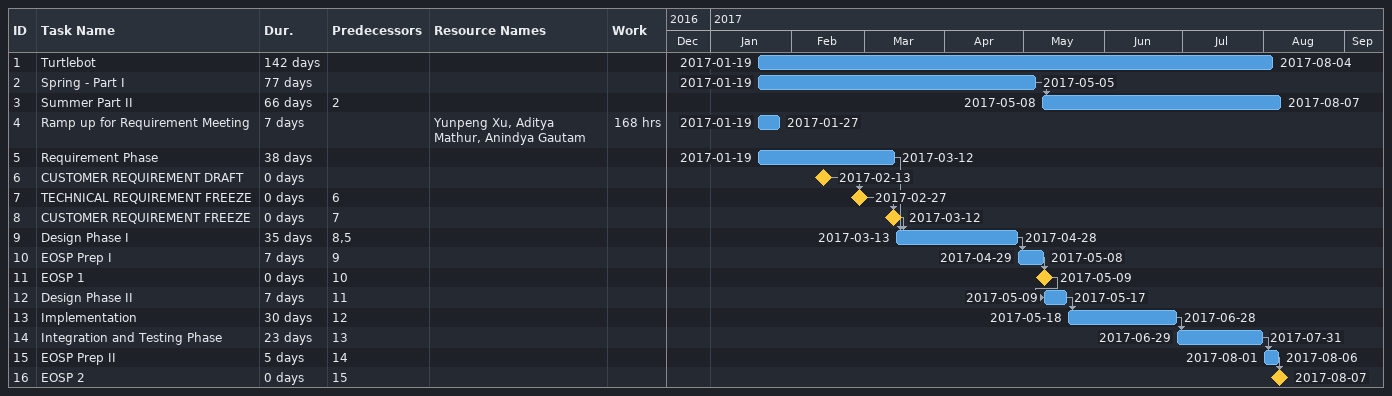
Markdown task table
| ID | Task | Duration | Start | Finish | Predecessors | Resources | Work (h) |
|---|---|---|---|---|---|---|---|
| 1 | Turtlebot | 142d | 2017-01-19 | 2017-08-04 |  |  |  |
| 2 | Spring - Part I | 77d | 2017-01-19 | 2017-05-05 |  |  |  |
| 3 | Summer Part II | 66d | 2017-05-08 | 2017-08-07 | 2 |  |  |
| 4 | Ramp up for Requirement Meeting | 7d | 2017-01-19 | 2017-01-27 |  | Yunpeng Xu, Aditya Mathur, Anindya Gautam | 168 |
| 5 | Requirement Phase | 38d | 2017-01-19 | 2017-03-12 |  |  |  |
| 6 | CUSTOMER REQUIREMENT DRAFT | 0d | 2017-02-13 | 2017-02-13 |  |  |  |
| 7 | TECHNICAL REQUIREMENT FREEZE | 0d | 2017-02-27 | 2017-02-27 | 6 |  |  |
| 8 | CUSTOMER REQUIREMENT FREEZE | 0d | 2017-03-12 | 2017-03-12 | 7 |  |  |
| 9 | Design Phase I | 35d | 2017-03-13 | 2017-04-28 | 8, 5 |  |  |
| 10 | EOSP Prep I | 7d | 2017-04-29 | 2017-05-08 | 9 |  |  |
| 11 | EOSP 1 | 0d | 2017-05-09 | 2017-05-09 | 10 |  |  |
| 12 | Design Phase II | 7d | 2017-05-09 | 2017-05-17 | 11 |  |  |
| 13 | Implementation | 30d | 2017-05-18 | 2017-06-28 | 12 |  |  |
| 14 | Integration and Testing Phase | 23d | 2017-06-29 | 2017-07-31 | 13 |  |  |
| 15 | EOSP Prep II | 5d | 2017-08-01 | 2017-08-06 | 14 |  |  |
| 16 | EOSP 2 | 0d | 2017-08-07 | 2017-08-07 | 15 |  |  |
